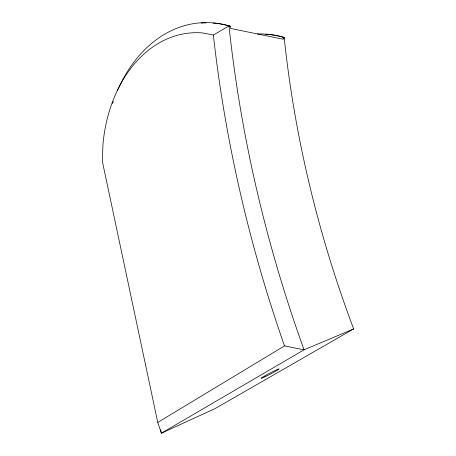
<?xml version="1.0" encoding="UTF-8"?>
<svg xmlns="http://www.w3.org/2000/svg" width="456" height="456" viewBox="0 0 456 456"><rect width="100%" height="100%" fill="white"/><g stroke="black" fill="none" stroke-linecap="round" stroke-linejoin="round"><path stroke-width="0.68" d="M283.968 38.737L284.156 37.415L283.119 37.198A126.722 101.46 89 0 0 257.361 33.961M353.656 328.924L215.055 408.61L161.373 433.2L157.759 422.433L284.498 345.899L304.067 349.815L353.656 328.924C318.356 235.188 294.69 137.045 284.156 37.415A126.477 101.386 89 0 0 265.552 34.246M157.759 422.433L102.343 161.333L102.971 144.33A130.085 96.45 87.8 0 1 202.658 32.946L213.345 35.038L228.98 25.912L230.251 26.18L230.519 28.432L283.358 39.239L283.119 37.198M284.498 345.899C249.341 245.351 225.218 140.91 213.345 35.038M160.632 429.723L161.373 433.2L304.067 349.815C266.332 245.322 240.796 136.401 228.98 25.912A139.536 104.612 88 0 0 117.505 90.487M201.17 23.119A139.24 104.549 88 0 1 206.089 22.88M213.163 23.068A139.24 104.549 88 0 1 230.251 26.18M112.564 103.449A139.536 104.612 88 0 1 113.236 101.471M264.89 376.827A10.203 0.559 -27.5 0 0 279.078 369.001A10.203 0.559 -27.5 0 0 266.207 375.066A10.203 0.559 -27.5 0 0 264.89 376.827"/></g></svg>
